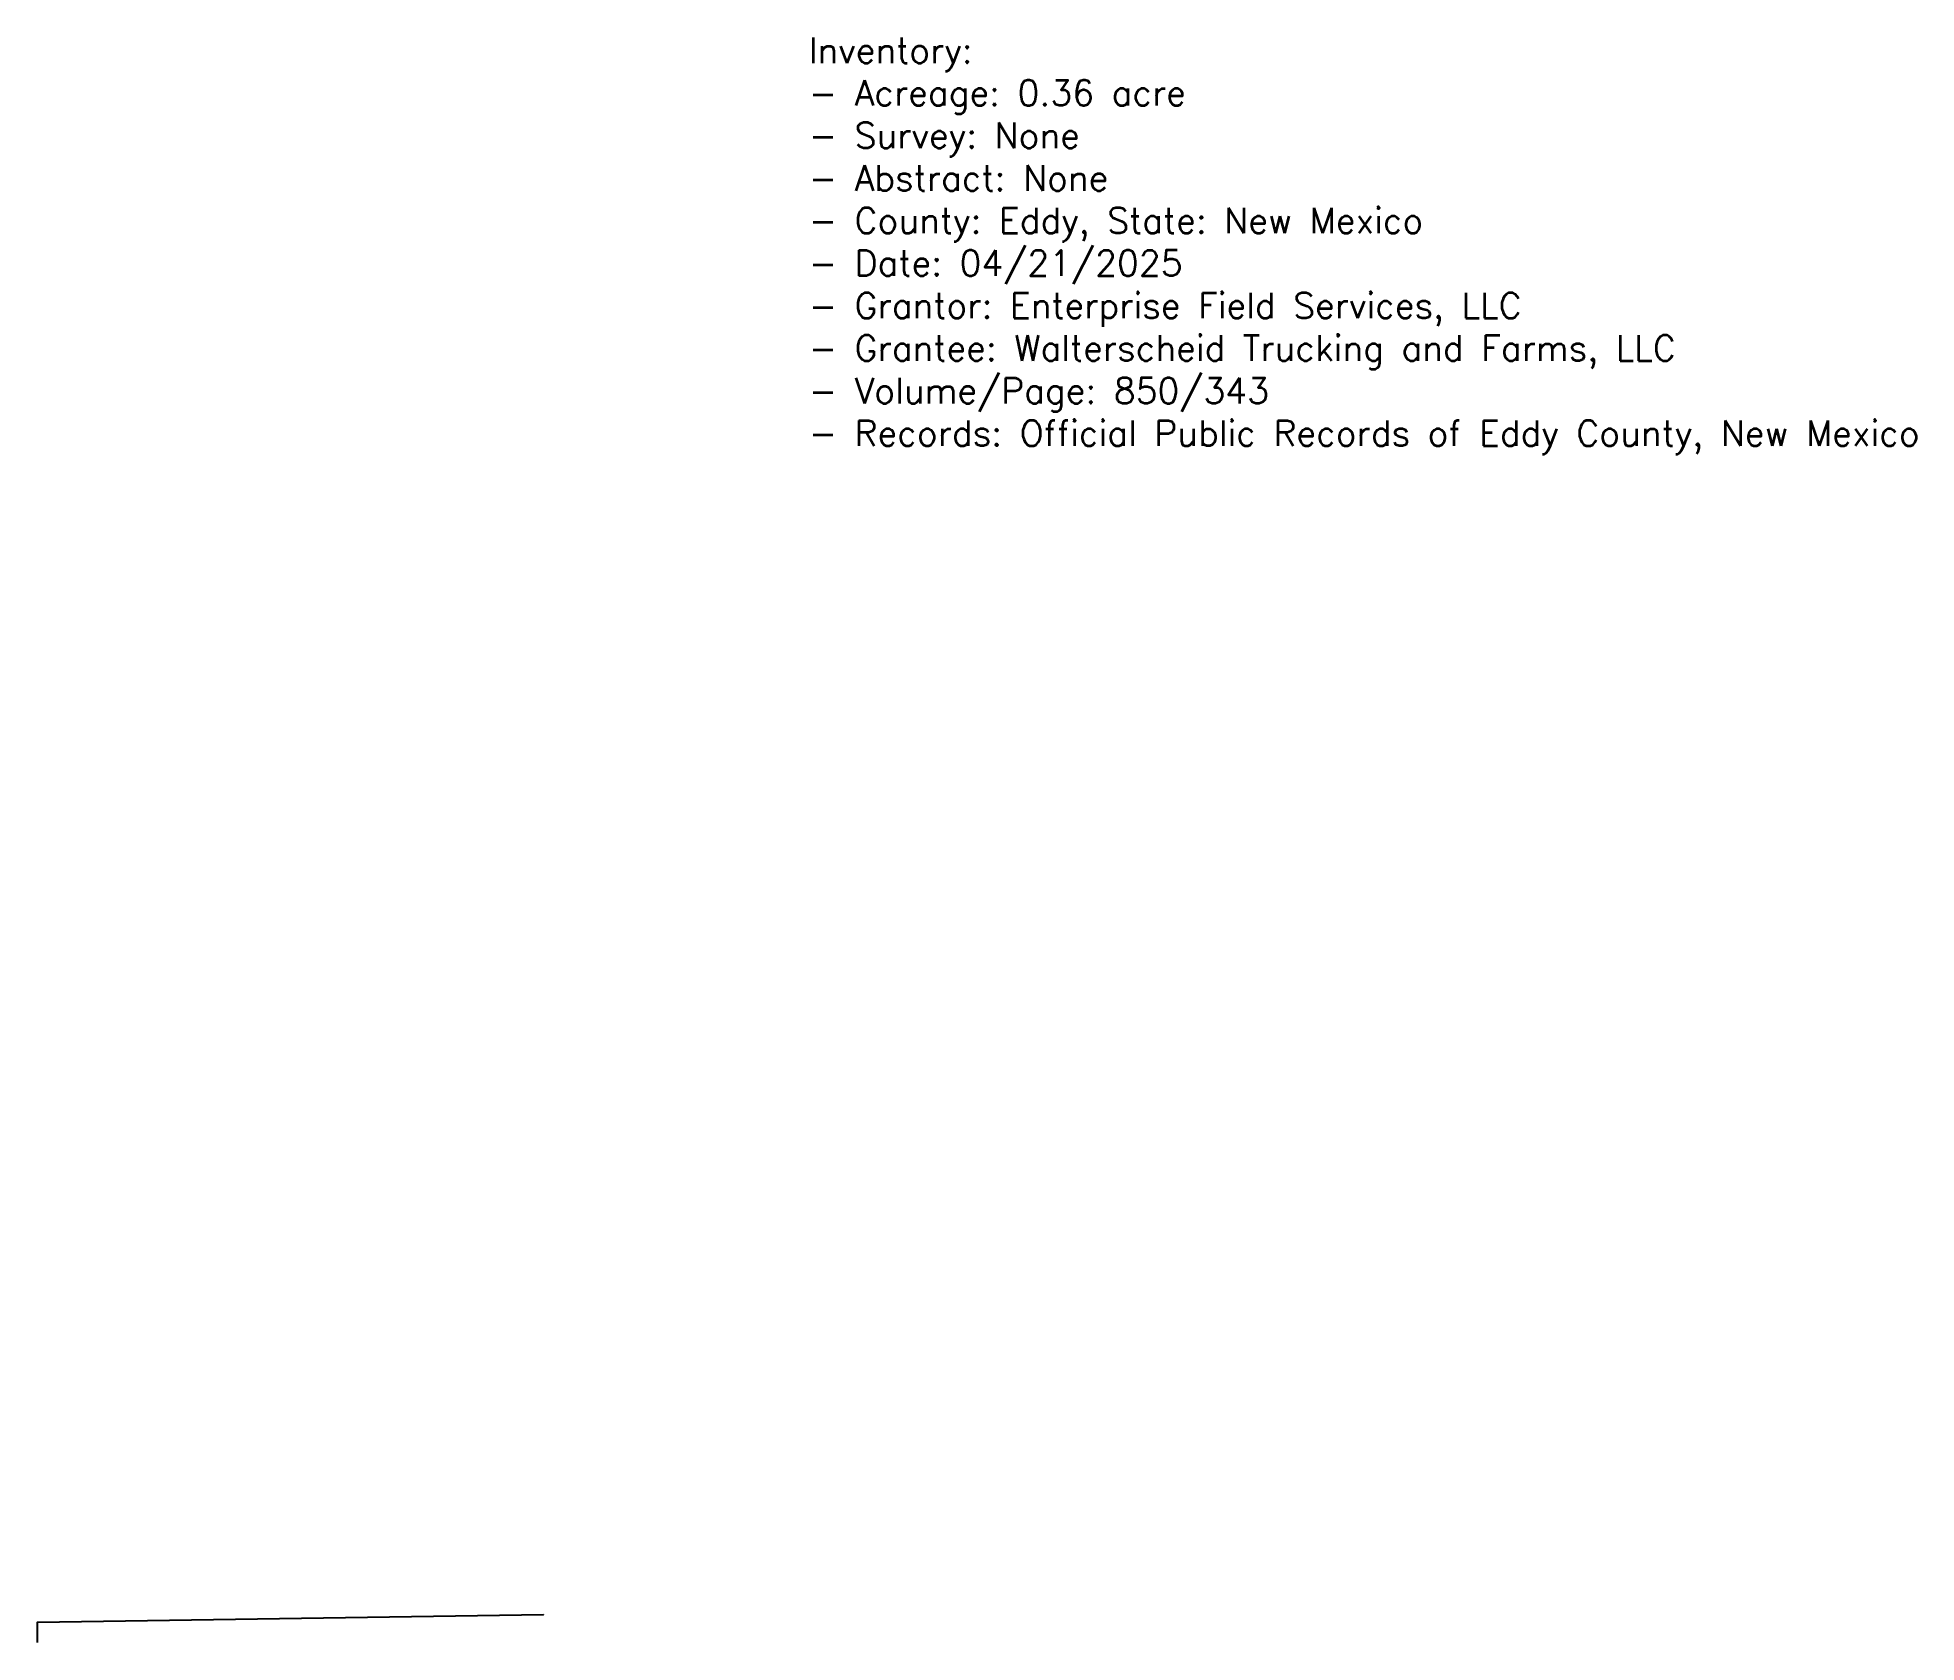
# Model space of a CAD drawing. Header units: feet. Extents: x 0 to 1841, y 0 to 1572.
import ezdxf

# ---------------------------------------------------------------- set-up
doc = ezdxf.new("R2010")
doc.units = ezdxf.units.FT
doc.header["$MEASUREMENT"] = 0
doc.styles.get("Standard").update_dxf_attribs({"font": 'simplex.shx'})

msp = doc.modelspace()

# ---------------------------------------------------------------- linework, layer by layer
msp.add_lwpolyline([(0, 0), (0, 19.9), (495.8, 27.2), (495.8, 27.2)])

# ---------------------------------------------------------------- texts
at = {"insert": (755.5, 1572.4), "char_height": 25, "attachment_point": 1}
msp.add_mtext('Inventory:^J- Acreage: 0.36 acre^J- Survey: None^J- Abstract: None^J- County: Eddy, State: New Mexico^J- Date: 04/21/2025^J- Grantor: Enterprise Field Services, LLC^J- Grantee: Walterscheid Trucking and Farms, LLC^J- Volume/Page: 850/343^J- Records: Official Public Records of Eddy County, New Mexico', dxfattribs=at)

doc.saveas('drawing.dxf')
